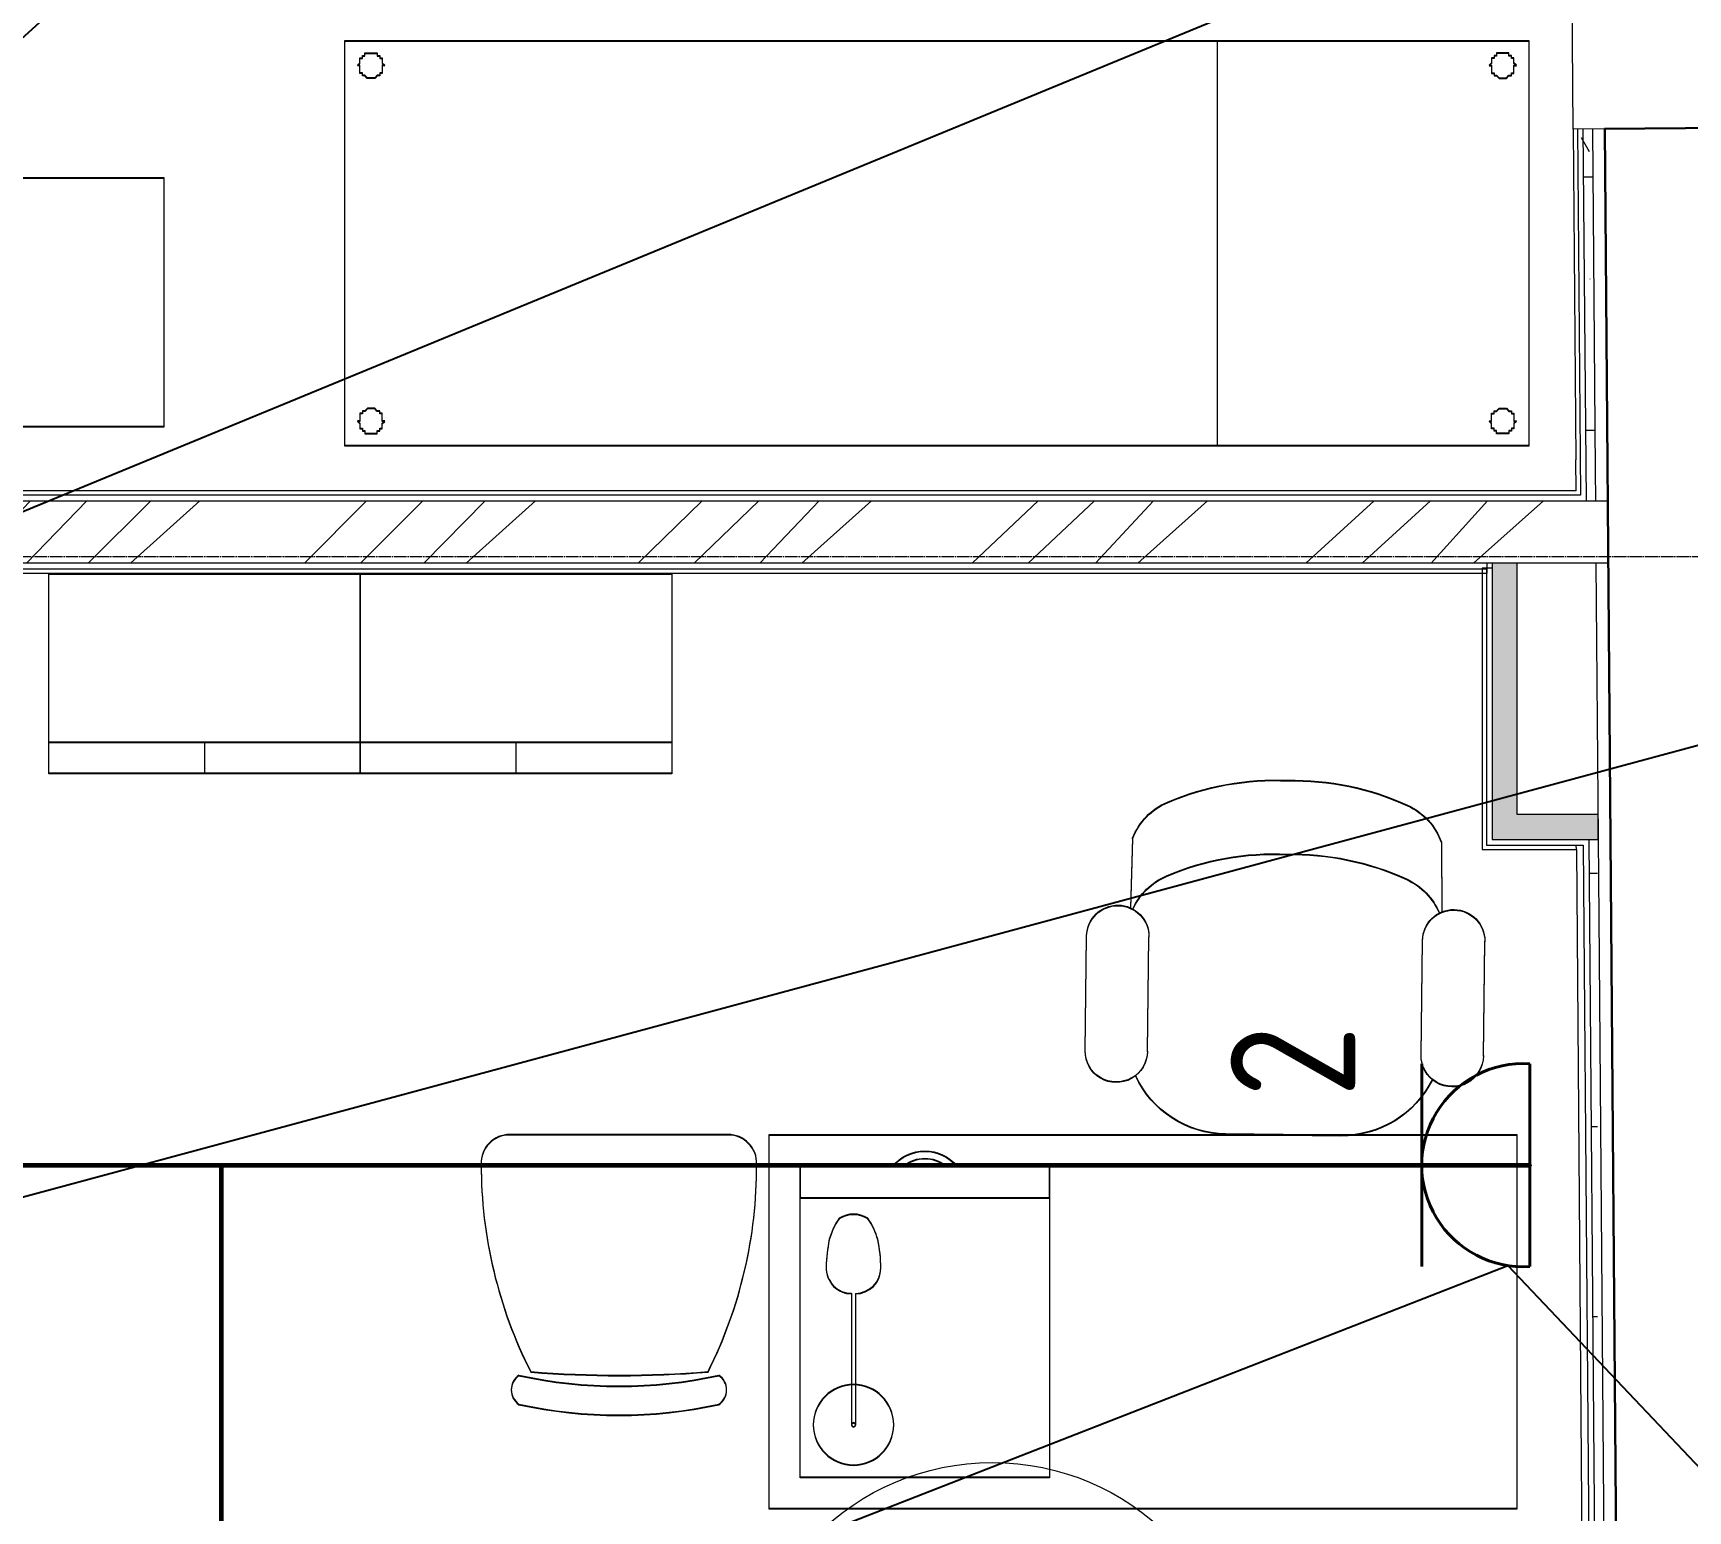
# Model space of a CAD drawing. Header units: millimetres. Extents: x -32 to 417638015, y -35 to 175284279.
# Drawn here: x 416317288 to 416319944, y 175243113 to 175245485 of the extents above; entities that cross this region are included whole.
import ezdxf
from ezdxf import colors
from ezdxf.entities.mleader import LeaderData, LeaderLine
from ezdxf.math import Vec2, Vec3

# ---------------------------------------------------------------- set-up
doc = ezdxf.new("R2010")
doc.units = ezdxf.units.MM
doc.linetypes.add('ADSK_Линия сетки', pattern=[25, 20, -2.5, 0, -2.5])
for name, color, linetype, lineweight in [('_ЭМ_гофра', 5, 'Continuous', 60), ('_ЭМ_ТХобщее_слой', 7, 'Continuous', 30), ('Оси', 253, 'Continuous', 9), ('Стены внутренние', 7, 'Continuous', 18), ('Стены несущие', 7, 'Continuous', 30), ('Стены отделка', 7, 'Continuous', 30), ('Стены штриховка', 7, 'Continuous', 9), ('ТХ', 5, 'Continuous', 0), ('ШТРИХОВКА', 252, 'Continuous', 15), ('ЭМ', 5, 'Continuous', 40), ('ЭОМ_Кабель Быт. розеток', 5, 'Continuous', 30)]:
    doc.layers.add(name, color=color, linetype=linetype, lineweight=lineweight)
doc.layers.add('_ЭМ_Надписи', color=7, linetype='Continuous')
doc.layers.add('ЭОМ_Лотки рабочие', color=5, linetype='Continuous')
doc.layers.add('Линии', color=7, linetype='Continuous', lineweight=9, true_color=0x00a600)
doc.styles.add('ЭОМ', font='isocpeur.ttf', dxfattribs={"width": 0.85, "height": 250})
pattern_1 = [(0, (557.2005734382547, 188.9018102923583), (406.4, 101.6), [33.528, -271.272, 33.528, -271.272, -1625.6]), (0, (557.2005734382547, 188.9018102923583), (406.4, 101.6), [-609.6, 33.528, -576.072, 33.528, -271.272, -711.2]), (0, (557.2005734382547, 188.9018102923583), (406.4, 101.6), [-1524, 33.528, -169.672, 33.528, -474.472]), (120, (709.6005734382488, 239.7018102923575), (-291.1881810244989, 301.1527240979959), [33.52799999999996, -271.2719999999997, 33.52799999999996, -271.2719999999997, -1625.599999999999]), (120, (709.6005734382488, 239.7018102923575), (-291.1881810244989, 301.1527240979959), [-609.5999999999995, 33.52799999999996, -576.0719999999994, 33.52799999999996, -271.2719999999997, -711.1999999999995]), (120, (709.6005734382488, 239.7018102923575), (-291.1881810244989, 301.1527240979959), [-1523.999999999999, 33.52799999999996, -169.6719999999999, 33.52799999999996, -474.4719999999997]), (240, (760.4005734382372, 442.9018102923583), (-115.2118189755009, -402.7527240979958), [33.528, -271.272, 33.528, -271.272, -1625.6]), (240, (760.4005734382372, 442.9018102923583), (-115.2118189755009, -402.7527240979958), [-609.6, 33.528, -576.072, 33.528, -271.272, -711.2]), (240, (760.4005734382372, 442.9018102923583), (-115.2118189755009, -402.7527240979958), [-1524, 33.528, -169.672, 33.528, -474.472])]

# ---------------------------------------------------------------- blocks, each defined once
blk = doc.blocks.new('LampDesk')
at = {"layer": 'ТХ', "color": 0, "lineweight": 9}
for p, q in [((210.512788111344, 3.143557694042102), (0, 3.165000000037253)), ((210.9896184981335, -3.186767681268975), (0.0009121678303927183, -3.165015662438236))]:
    blk.add_line(p, q, dxfattribs=at)
at = {"layer": 'ТХ', "color": 0}
blk.add_lwpolyline([(210.512788111344, 3.143557694042102, -0.404562624207348), (251.3203395605087, 43.95110914320685, -0.04998109499292683), (297.2194126334507, 38.88770700315945, -0.09300286589312384), (330.9937276307028, 23.06889329967089, -0.2935044480608265), (330.9937276307028, -23.06889329967089, -0.09300286589329197), (297.2194126334507, -38.88770700304303, -0.04490699560909564), (253.4100149353035, -44.04068783926778, -0.1979562232362904), (222.661958785262, -31.93862983991858, -0.2166036216576752), (210.9896184981335, -3.186767681268975, -0.7502368608307186)], format="xyb", dxfattribs=at)
for radius in [64.54224737700596, 3.164999999999999]:
    blk.add_circle((2.328306436538696e-10, 1.164153218269348e-10), radius, dxfattribs=at)
blk = doc.blocks.new('КОМП-КРЕСЛО11')
at = {"layer": 'ТХ', "color": 0, "linetype": 'Continuous'}
for p, q in [((-247.629967043933, 19.55581158419682), (-248.3301130958498, -92.28191493792384)), ((248.0209766522166, 25.08376293104812), (251.215270924089, -86.7105292409369)), ((323.5393621627154, -315.5642936516406), (321.4904819359199, -131.8561974307767)), ((-315.5320772642408, -322.6918011632179), (-317.5809574910363, -138.983704942354)), ((-215.5382960563711, -321.5765793230594), (-217.5871762831666, -137.8684831021965)), ((223.5455809548457, -316.6795154917982), (221.4967007280502, -132.9714192709343)), ((5.463308748425334, -450.0056426146582), (-87.02246958944124, -451.0371274076169)), ((5.463308748425334, -450.0056426146582), (97.94908706505704, -448.9741559178183))]:
    blk.add_line(p, q, dxfattribs=at)
for centre, radius, start, end in [((-10.45037954193321, -321.1522663474233), 439.6593252569998, 88.6942479276291, 114.5443857695231), ((18.4992153454732, -320.8293940638459), 439.6593252569998, 66.73359081542102, 92.58372865720811), ((151.9415275191477, -11.55918589210523), 102.829792591, 20.87593844436783, 66.97131265987846), ((-150.7571675825093, -14.93515779442714), 102.829792591, 114.3066639250056, 160.402038140515), ((-9.13006459933058, -439.5352451791969), 439.6593252569998, 88.6942479276291, 114.5443857695231), ((19.81953028807584, -439.2123728956192), 439.6593252569998, 66.73359081542102, 92.58372865720811), ((-149.4368526399066, -133.3181366261997), 102.829792591, 114.3066639248891, 157.5687552527193), ((153.2618424617521, -129.9421647238778), 102.829792591, 23.70922133211542, 66.97131265999478), ((-267.5840668871024, -138.4260940222748), 50, 0.6389882924559852, 180.6389882924559), ((271.4935913319859, -132.413808350856), 50, 0.6389882924559852, 180.6389882924559), ((273.5424715587815, -316.1219045717189), 50, 180.6389882924559, 0.6389882924559852), ((-265.5351866603069, -322.1341902431386), 50, 180.6389882924559, 0.6389882924559852), ((-88.82407192973731, -289.5006296883812), 161.546543963, 206.1790175699527, 270.6389882924566), ((96.14748472476093, -287.4376581985816), 161.546543963, 270.6389882924566, 335.0989590150344)]:
    blk.add_arc(centre, radius, start, end, dxfattribs=at)
blk = doc.blocks.new('Тумба мобильная')
at = {"layer": 'ТХ', "color": 0, "lineweight": 15, "ltscale": 15, "transparency": 33554687}
for p, q in [((500, 400), (0, 400)), ((0, 400), (0, 0)), ((448.1899195999722, 400), (448.1899195999722, 0)), ((0, 0), (500, 0))]:
    blk.add_line(p, q, dxfattribs=at)
at = {"layer": 'ТХ', "color": 0, "lineweight": 0, "transparency": 33554687}
blk.add_lwpolyline([(448.1899195999722, 400), (500, 400), (500, 0), (448.1899195999722, 0)], dxfattribs=at)
for centre, radius, start, end in [((458.1533567579463, 199.978816399991), 65.75898804201053, 308.8806524250666, 51.11934757493349), ((458.1533568965679, 199.978825074013), 53.80280554000423, 321.0575868089879, 38.94241319101214)]:
    blk.add_arc(centre, radius, start, end, dxfattribs=at)
blk = doc.blocks.new('ТХ 1 этаж.')
at = {"layer": 'ТХ', "color": 252, "ltscale": 15, "true_color": 0x939598, "transparency": 33554687}
for p, q in [((60447.02324084341, 12406.62244958745), (62347.02324084341, 12406.62244958745)), ((61847.02324084341, 12406.62244958745), (61847.02324084341, 11756.62244958745)), ((62347.02324084341, 12406.62244958745), (62347.02324084341, 11756.62244958745)), ((62347.02324084341, 11756.62244958745), (60447.02324084341, 11756.62244958745))]:
    blk.add_line(p, q, dxfattribs=at)
at = {"layer": 'ТХ', "color": 252, "true_color": 0x939598}
for p, q in [((60447.02324084341, 11756.62244958745), (60447.02324084341, 12406.62244958745)), ((59971.47182082658, 11281.0512546926), (60471.47182082658, 11281.0512546926)), ((60221.47182082658, 11281.0512546926), (60221.47182082658, 11231.0512546926)), ((60471.47182082658, 11281.0512546926), (60971.47182082658, 11281.0512546926)), ((60721.47182082658, 11281.0512546926), (60721.47182082658, 11231.0512546926))]:
    blk.add_line(p, q, dxfattribs=at)
at = {"layer": 'ТХ', "color": 252, "linetype": 'Continuous', "true_color": 0x939598}
blk.add_line((61061.73511571117, 10651.05086450058), (60711.57581846608, 10651.05164488463), dxfattribs=at)
at = {"layer": 'ТХ', "color": 252, "true_color": 0x939598, "transparency": 33554687}
for points in [[(60466.95019484343, 12366.7685415874), (60470.93558564325, 12370.75393238745), (60470.93558564325, 12374.7393231875), (60470.93558564325, 12378.72471398755), (60474.9209764433, 12378.72471398755), (60474.9209764433, 12382.71010478737), (60478.90636724335, 12382.71010478737), (60478.90636724335, 12386.69549558742), (60482.89175804341, 12386.69549558742), (60486.87714884346, 12386.69549558742), (60490.86253964328, 12386.69549558742), (60494.84793044333, 12386.69549558742), (60498.83332124338, 12386.69549558742), (60498.83332124338, 12382.71010478737), (60502.81871204343, 12382.71010478737), (60502.81871204343, 12378.72471398755), (60506.80410284325, 12378.72471398755), (60506.80410284325, 12374.7393231875), (60506.80410284325, 12370.75393238745), (60510.7894936433, 12366.7685415874), (60506.80410284325, 12366.7685415874), (60506.80410284325, 12362.78315078735), (60506.80410284325, 12358.7977599873), (60506.80410284325, 12354.81236918748), (60502.81871204343, 12354.81236918748), (60502.81871204343, 12350.82697838743), (60498.83332124338, 12350.82697838743), (60494.84793044333, 12346.84158758738), (60490.86253964328, 12346.84158758738), (60486.87714884346, 12346.84158758738), (60482.89175804341, 12346.84158758738), (60478.90636724335, 12350.82697838743), (60474.9209764433, 12350.82697838743), (60474.9209764433, 12354.81236918748), (60470.93558564325, 12354.81236918748), (60470.93558564325, 12358.7977599873), (60470.93558564325, 12362.78315078735), (60470.93558564325, 12366.7685415874)], [(62327.09628684339, 12366.7685415874), (62323.11089604333, 12370.75393238745), (62323.11089604333, 12374.7393231875), (62323.11089604333, 12378.72471398755), (62319.12550524328, 12378.72471398755), (62319.12550524328, 12382.71010478737), (62315.14011444346, 12382.71010478737), (62315.14011444346, 12386.69549558742), (62311.15472364341, 12386.69549558742), (62307.16933284336, 12386.69549558742), (62303.18394204331, 12386.69549558742), (62299.19855124326, 12386.69549558742), (62295.21316044344, 12386.69549558742), (62295.21316044344, 12382.71010478737), (62291.22776964339, 12382.71010478737), (62291.22776964339, 12378.72471398755), (62287.24237884334, 12378.72471398755), (62287.24237884334, 12374.7393231875), (62287.24237884334, 12370.75393238745), (62283.25698804329, 12366.7685415874), (62287.24237884334, 12366.7685415874), (62287.24237884334, 12362.78315078735), (62287.24237884334, 12358.7977599873), (62287.24237884334, 12354.81236918748), (62291.22776964339, 12354.81236918748), (62291.22776964339, 12350.82697838743), (62295.21316044344, 12350.82697838743), (62299.19855124326, 12346.84158758738), (62303.18394204331, 12346.84158758738), (62307.16933284336, 12346.84158758738), (62311.15472364341, 12346.84158758738), (62315.14011444346, 12350.82697838743), (62319.12550524328, 12350.82697838743), (62319.12550524328, 12354.81236918748), (62323.11089604333, 12354.81236918748), (62323.11089604333, 12358.7977599873), (62323.11089604333, 12362.78315078735), (62323.11089604333, 12366.7685415874)], [(60466.95019484343, 11796.4763575875), (60470.93558564325, 11792.49096678745), (60470.93558564325, 11788.50557598739), (60470.93558564325, 11784.52018518734), (60474.9209764433, 11784.52018518734), (60474.9209764433, 11780.53479438752), (60478.90636724335, 11780.53479438752), (60478.90636724335, 11776.54940358747), (60482.89175804341, 11776.54940358747), (60486.87714884346, 11776.54940358747), (60490.86253964328, 11776.54940358747), (60494.84793044333, 11776.54940358747), (60498.83332124338, 11776.54940358747), (60498.83332124338, 11780.53479438752), (60502.81871204343, 11780.53479438752), (60502.81871204343, 11784.52018518734), (60506.80410284325, 11784.52018518734), (60506.80410284325, 11788.50557598739), (60506.80410284325, 11792.49096678745), (60510.7894936433, 11796.4763575875), (60506.80410284325, 11796.4763575875), (60506.80410284325, 11800.46174838755), (60506.80410284325, 11804.4471391876), (60506.80410284325, 11808.43252998742), (60502.81871204343, 11808.43252998742), (60502.81871204343, 11812.41792078747), (60498.83332124338, 11812.41792078747), (60494.84793044333, 11816.40331158752), (60490.86253964328, 11816.40331158752), (60486.87714884346, 11816.40331158752), (60482.89175804341, 11816.40331158752), (60478.90636724335, 11812.41792078747), (60474.9209764433, 11812.41792078747), (60474.9209764433, 11808.43252998742), (60470.93558564325, 11808.43252998742), (60470.93558564325, 11804.4471391876), (60470.93558564325, 11800.46174838755), (60470.93558564325, 11796.4763575875)], [(62327.09628684339, 11796.4763575875), (62323.11089604333, 11792.49096678745), (62323.11089604333, 11788.50557598739), (62323.11089604333, 11784.52018518734), (62319.12550524328, 11784.52018518734), (62319.12550524328, 11780.53479438752), (62315.14011444346, 11780.53479438752), (62315.14011444346, 11776.54940358747), (62311.15472364341, 11776.54940358747), (62307.16933284336, 11776.54940358747), (62303.18394204354, 11776.54940358747), (62299.19855124349, 11776.54940358747), (62295.21316044344, 11776.54940358747), (62295.21316044344, 11780.53479438752), (62291.22776964339, 11780.53479438752), (62291.22776964339, 11784.52018518734), (62287.24237884334, 11784.52018518734), (62287.24237884334, 11788.50557598739), (62287.24237884334, 11792.49096678745), (62283.25698804329, 11796.4763575875), (62287.24237884334, 11796.4763575875), (62287.24237884334, 11800.46174838755), (62287.24237884334, 11804.4471391876), (62287.24237884334, 11808.43252998742), (62291.22776964339, 11808.43252998742), (62291.22776964339, 11812.41792078747), (62295.21316044344, 11812.41792078747), (62299.19855124349, 11816.40331158752), (62303.18394204354, 11816.40331158752), (62307.16933284336, 11816.40331158752), (62311.15472364341, 11816.40331158752), (62315.14011444346, 11812.41792078747), (62319.12550524328, 11812.41792078747), (62319.12550524328, 11808.43252998742), (62323.11089604333, 11808.43252998742), (62323.11089604333, 11804.4471391876), (62323.11089604333, 11800.46174838755), (62323.11089604333, 11796.4763575875)]]:
    blk.add_lwpolyline(points, close=True, dxfattribs=at)
at = {"layer": 'ТХ', "color": 252, "true_color": 0x939598}
for points in [[(59556.11793286153, 12186.9318031827), (60156.11793286153, 12186.9318031827), (60156.11793286153, 11786.9318031827), (59556.11793286153, 11786.9318031827)], [(60471.47182082658, 11231.0512546926), (59971.47182082658, 11231.0512546926), (59971.47182082658, 11551.0512546926), (60471.47182082658, 11551.0512546926)], [(60971.47182082658, 11231.0512546926), (60471.47182082658, 11231.0512546926), (60471.47182082658, 11551.0512546926), (60971.47182082658, 11551.0512546926)], [(61127.74534252734, 10651.0512546926), (62327.74534252734, 10651.0512546926), (62327.74534252734, 10051.0512546926), (61127.74534252734, 10051.0512546926)]]:
    blk.add_lwpolyline(points, close=True, dxfattribs=at)
at = {"layer": 'ТХ', "color": 252, "linetype": 'Continuous', "true_color": 0x939598}
for centre, radius, start, end in [((60710.98322720709, 10605.63995573286), 45.41580305043153, 89.25187231079876, 182.1866373025562), ((61062.32982804609, 10605.63894035359), 45.41608186922895, 357.8134723070786, 90.74787230906227), ((61402.07858109206, 10603.60701441829), 736.4778142132419, 179.9766476492822, 206.8788608777192), ((60372.56557685081, 10600.47173673258), 735.153044591715, 333.353054680266, 0.2676556631966872), ((60742.00732040813, 10241.71870013711), 28.12280751992466, 124.290072301696, 235.7096423127824), ((60886.65557065362, 10995.0348588886), 747.5137961953544, 257.6019923053718, 282.3977723137098), ((60886.65787025617, 12026.86906365387), 1761.918570076578, 265.3938223139809, 274.6546223109332), ((61031.30046313431, 10241.71805540274), 28.12327221800078, 304.2914723078245, 55.70827230409914), ((60886.65546708863, 10948.56505088799), 747.5137961953553, 257.6019923053718, 282.3977723137098)]:
    blk.add_arc(centre, radius, start, end, dxfattribs=at)
at = {"layer": 'ТХ', "color": 252, "true_color": 0x939598, "xscale": -1, "rotation": 359.8892513168964}
blk.add_blockref('КОМП-КРЕСЛО11', (61959.07846955792, 11101.04549646634), dxfattribs=at)
at = {"layer": 'ТХ', "color": 252, "lineweight": 15, "true_color": 0x939598, "xscale": -1, "rotation": 270.0000000000011}
blk.add_blockref('Тумба мобильная', (61177.74534252734, 10101.0512546926), dxfattribs=at)
at = {"layer": 'ТХ', "color": 252, "true_color": 0x939598, "transparency": 33554687, "xscale": -1, "rotation": 270.0009663633508}
blk.add_blockref('LampDesk', (61263.18660766914, 10185.62983709696), dxfattribs=at)
blk = doc.blocks.new('1 этаж')
at = {"layer": 'Стены внутренние', "lineweight": 9}
h = blk.add_hatch(dxfattribs=at)
h.set_pattern_fill('FP_12', color=8, style=0, pattern_type=2)
h.set_pattern_definition(pattern_1)
h.paths.add_polyline_path([(55596.838723105, 13273.33061539736), (55592.4175810845, 13819.97965468534), (55577.42615909522, 13818.85837562125), (55581.83823252941, 13273.33061539736), (55592.4256685357, 13273.33061539736)])
h.paths.add_polyline_path([(55562.53716142956, 15659.79816761567), (55577.53536268679, 15660.08122840784), (55570.91297460656, 16469.90181029216), (55555.98527347235, 16469.90181029216), (55562.5361802913, 15659.91947938373)])
at = {"layer": 'Стены внутренние'}
h = blk.add_hatch(dxfattribs=at)
h.set_pattern_fill('ANSI34', color=8, scale=20)
h.set_pattern_definition([(45, (-31496.66335460375, 188.9018102923583), (-269.4076836320746, 269.4076836320746), []), (45, (-31406.86075460375, 188.9018102923583), (-269.4076836320746, 269.4076836320746), []), (45, (-31317.05815460374, 188.9018102923583), (-269.4076836320746, 269.4076836320746), []), (45, (-31227.25535460375, 188.9018102923583), (-269.4076836320746, 269.4076836320746), [])])
h.paths.add_polyline_path([(50240.09352446906, 13223.33061539737), (49738.88809408728, 13223.33061539737), (49739.19269477355, 13123.33061539737), (50240.09352446906, 13123.33061539737)])
h.paths.add_polyline_path([(51270.09352446903, 13223.33061539737), (51270.09352446903, 13123.33061539737), (51490.09352446903, 13123.33061539737), (51490.09352446903, 12263.33061539736), (51590.09352446903, 12263.33061539736), (51590.09352446903, 13107.43061539735), (51590.09352446903, 13123.33061539737), (55618.05253456155, 13123.33061539731), (55617.24376299098, 13223.33061539737)])
for points in [[(55471.63813657252, 12719.91046535602), (55471.63813657252, 13123.33061539739), (55431.63813657252, 13123.33061539739), (55431.63813657252, 12719.91046535602)], [(55431.63813657252, 12679.910465356), (55601.63682839239, 12680.07221438011), (55601.31462794429, 12719.91046535602), (55431.63813657252, 12719.91046535602), (55431.63813657252, 12702.88685655142)]]:
    blk.add_hatch(color=8, dxfattribs=at).paths.add_polyline_path(points)
at = {"layer": 'Стены внутренние', "lineweight": 9}
h = blk.add_hatch(dxfattribs=at)
h.set_pattern_fill('FP_12', color=8, style=0, pattern_type=2)
h.set_pattern_definition(pattern_1)
h.paths.add_polyline_path([(55597.8301227965, 11296.0244328899), (55612.82832405687, 11296.30749368151), (55601.63813657252, 12679.910465356), (55586.63764599687, 12679.910465356), (55597.82914166144, 11296.14574465739)])
at = {"layer": 'Линии', "color": 8}
blk.add_circle((54629.54019030882, 11280.10525910405), 400, dxfattribs=at)
at = {"layer": 'Оси', "color": 8, "linetype": 'ADSK_Линия сетки'}
blk.add_line((-9557.527964694405, 13133.90181029196), (56672.20057343819, 13133.90181029175), dxfattribs=at)
at = {"layer": 'Стены внутренние', "color": 8}
blk.add_line((55561.51859163705, 13819.72975244309), (55546.63768141944, 15659.66957714147), dxfattribs=at)
at = {"layer": 'Стены несущие', "color": 8}
for p, q in [((55941.68675636608, 13822.80444447972), (55611.69754867459, 13820.135585582)), ((55611.69754867459, 13820.135585582), (55611.70563612581, 13819.13561828596)), ((55611.70563612581, 13819.13561828596), (55612.42501445589, 13819.14143641336)), ((55612.42501445589, 13819.14143641336), (55612.42501445627, 13819.14143641336)), ((55621.6374824931, 12680.07221438009), (55612.42501445627, 13819.14143641336)), ((55621.6374824931, 12680.07221438009), (55620.91810416261, 12680.06639625268)), ((55632.82897815757, 11296.30749368149), (55621.63748249307, 12680.07221438009))]:
    blk.add_line(p, q, dxfattribs=at)
at = {"layer": 'Стены отделка', "color": 8, "lineweight": 9}
for p, q in [((55611.69754867459, 13820.135585582), (55561.51859163705, 13819.72975244307)), ((55561.51859163705, 13819.72975244307), (55565.8091178395, 13289.23061539733)), ((55592.41758108442, 13819.97965468533), (55592.42566853564, 13818.97968738929)), ((55612.42501445627, 13819.14143641336), (55612.41692700508, 13820.14140370941)), ((55596.83872310494, 13273.33061539737), (55597.24310889022, 13223.33061539737)), ((55566.21350362484, 13239.23061539733), (51255.09352446906, 13239.23061539733)), ((55618.05253456155, 13123.33061539731), (51590.09352446903, 13123.33061539737)), ((55423.68813657248, 13107.43061539735), (55423.68813657248, 13123.33061539737)), ((55431.63813657247, 13123.33061539737), (55431.63813657247, 12679.91046535594)), ((55471.63813657247, 12719.91046535601), (55471.63813657247, 13123.33061539737)), ((55598.05188046079, 13123.33061539731), (55602.64775901401, 12555.076398692)), ((51590.09352446903, 13107.43061539735), (55423.68813657248, 13107.43061539735)), ((55431.63813657247, 13115.38061539732), (55415.73813657247, 13115.38061539732)), ((55415.73813657247, 13115.38061539732), (55415.73813657247, 12664.01046535599)), ((55601.63813657247, 12719.91046535601), (55471.63813657247, 12719.91046535601)), ((55601.63813657247, 12679.91046535594), (55601.63813657247, 12719.91046535601)), ((55431.63813657247, 12679.91046535594), (55601.63813657247, 12679.91046535594)), ((55415.73813657247, 12664.01046535599), (55566.76558657581, 12664.01046535599)), ((55566.76558657581, 12664.01046535599), (55577.83077687578, 11295.86268386518))]:
    blk.add_line(p, q, dxfattribs=at)
at = {"layer": 'Стены штриховка', "color": 8}
for p, q in [((55568.41836597968, 13819.7855558564), (55573.16953452799, 13232.33061539739)), ((55577.41807164397, 13819.85834291724), (55582.24261831463, 13223.33061539737)), ((55592.42566853564, 13818.97968738929), (55596.83872310494, 13273.33061539737)), ((55566.21350362484, 13239.23061539733), (55565.80911783956, 13289.23061539733)), ((55573.16953452799, 13232.33061539739), (51270.09352446903, 13232.33061539739)), ((51270.09352446903, 13223.33061539737), (55617.24376299098, 13223.33061539737)), ((51590.09352446903, 13114.33061539736), (55423.68813657254, 13114.33061539736)), ((55422.63813657247, 13115.38061539732), (55422.63813657247, 12670.910465356)), ((55422.63813657247, 12670.910465356), (55577.71014109286, 12670.910465356)), ((55566.76558657581, 12664.01046535599), (55566.7097813375, 12670.910465356)), ((55577.71014109289, 12670.910465356), (55588.83041713212, 11295.95164582842)), ((55586.63764599685, 12679.91046535602), (55597.83012279647, 11296.02443288932)), ((55602.64775901401, 12555.076398692), (55612.82963223694, 11296.14574465742))]:
    blk.add_line(p, q, dxfattribs=at)
at = {"layer": 'ЭОМ_Лотки рабочие'}
blk.add_blockref('ТХ 1 этаж.', (-6856.491728035588, 1554.379405807718), dxfattribs=at)
blk = doc.blocks.new('_ЭМ_ТХ2_1этаж')
at = {"layer": 'ТХ', "color": 252, "ltscale": 15, "true_color": 0x939598, "transparency": 33554687}
for p, q in [((171594.9141203667, -56786.88881937377), (173494.9141203667, -56786.88881937377)), ((172994.9141203667, -56786.88881937377), (172994.9141203667, -57436.88881937377)), ((173494.9141203667, -56786.88881937377), (173494.9141203667, -57436.88881937377)), ((173494.9141203667, -57436.88881937377), (171594.9141203667, -57436.88881937377))]:
    blk.add_line(p, q, dxfattribs=at)
at = {"layer": 'ТХ', "color": 252, "true_color": 0x939598}
for p, q in [((171594.9141203667, -57436.88881937377), (171594.9141203667, -56786.88881937377)), ((171119.3627003498, -57912.46001426858), (171619.3627003498, -57912.46001426858)), ((171369.3627003498, -57912.46001426858), (171369.3627003498, -57962.46001426858)), ((171619.3627003498, -57912.46001426858), (172119.3627003498, -57912.46001426858)), ((171869.3627003498, -57912.46001426858), (171869.3627003498, -57962.46001426858))]:
    blk.add_line(p, q, dxfattribs=at)
at = {"layer": 'ТХ', "color": 252, "linetype": 'Continuous', "true_color": 0x939598}
blk.add_line((172209.6259952344, -58542.46040446059), (171859.4666979893, -58542.45962407654), dxfattribs=at)
at = {"layer": 'ТХ', "color": 252, "true_color": 0x939598, "transparency": 33554687}
for points in [[(171614.8410743667, -56826.74272737381), (171618.8264651665, -56822.75733657376), (171618.8264651665, -56818.77194577371), (171618.8264651665, -56814.78655497366), (171622.8118559665, -56814.78655497366), (171622.8118559665, -56810.80116417384), (171626.7972467666, -56810.80116417384), (171626.7972467666, -56806.81577337379), (171630.7826375666, -56806.81577337379), (171634.7680283667, -56806.81577337379), (171638.7534191665, -56806.81577337379), (171642.7388099666, -56806.81577337379), (171646.7242007666, -56806.81577337379), (171646.7242007666, -56810.80116417384), (171650.7095915667, -56810.80116417384), (171650.7095915667, -56814.78655497366), (171654.6949823665, -56814.78655497366), (171654.6949823665, -56818.77194577371), (171654.6949823665, -56822.75733657376), (171658.6803731665, -56826.74272737381), (171654.6949823665, -56826.74272737381), (171654.6949823665, -56830.72811817387), (171654.6949823665, -56834.71350897392), (171654.6949823665, -56838.69889977374), (171650.7095915667, -56838.69889977374), (171650.7095915667, -56842.68429057379), (171646.7242007666, -56842.68429057379), (171642.7388099666, -56846.66968137384), (171638.7534191665, -56846.66968137384), (171634.7680283667, -56846.66968137384), (171630.7826375666, -56846.66968137384), (171626.7972467666, -56842.68429057379), (171622.8118559665, -56842.68429057379), (171622.8118559665, -56838.69889977374), (171618.8264651665, -56838.69889977374), (171618.8264651665, -56834.71350897392), (171618.8264651665, -56830.72811817387), (171618.8264651665, -56826.74272737381)], [(173474.9871663666, -56826.74272737381), (173471.0017755666, -56822.75733657376), (173471.0017755666, -56818.77194577371), (173471.0017755666, -56814.78655497366), (173467.0163847665, -56814.78655497366), (173467.0163847665, -56810.80116417384), (173463.0309939667, -56810.80116417384), (173463.0309939667, -56806.81577337379), (173459.0456031667, -56806.81577337379), (173455.0602123666, -56806.81577337379), (173451.0748215666, -56806.81577337379), (173447.0894307665, -56806.81577337379), (173443.1040399667, -56806.81577337379), (173443.1040399667, -56810.80116417384), (173439.1186491666, -56810.80116417384), (173439.1186491666, -56814.78655497366), (173435.1332583666, -56814.78655497366), (173435.1332583666, -56818.77194577371), (173435.1332583666, -56822.75733657376), (173431.1478675665, -56826.74272737381), (173435.1332583666, -56826.74272737381), (173435.1332583666, -56830.72811817387), (173435.1332583666, -56834.71350897392), (173435.1332583666, -56838.69889977374), (173439.1186491666, -56838.69889977374), (173439.1186491666, -56842.68429057379), (173443.1040399667, -56842.68429057379), (173447.0894307665, -56846.66968137384), (173451.0748215666, -56846.66968137384), (173455.0602123666, -56846.66968137384), (173459.0456031667, -56846.66968137384), (173463.0309939667, -56842.68429057379), (173467.0163847665, -56842.68429057379), (173467.0163847665, -56838.69889977374), (173471.0017755666, -56838.69889977374), (173471.0017755666, -56834.71350897392), (173471.0017755666, -56830.72811817387), (173471.0017755666, -56826.74272737381)], [(171614.8410743667, -57397.03491137372), (171618.8264651665, -57401.02030217377), (171618.8264651665, -57405.00569297382), (171618.8264651665, -57408.99108377387), (171622.8118559665, -57408.99108377387), (171622.8118559665, -57412.97647457369), (171626.7972467666, -57412.97647457369), (171626.7972467666, -57416.96186537374), (171630.7826375666, -57416.96186537374), (171634.7680283667, -57416.96186537374), (171638.7534191665, -57416.96186537374), (171642.7388099666, -57416.96186537374), (171646.7242007666, -57416.96186537374), (171646.7242007666, -57412.97647457369), (171650.7095915667, -57412.97647457369), (171650.7095915667, -57408.99108377387), (171654.6949823665, -57408.99108377387), (171654.6949823665, -57405.00569297382), (171654.6949823665, -57401.02030217377), (171658.6803731665, -57397.03491137372), (171654.6949823665, -57397.03491137372), (171654.6949823665, -57393.04952057367), (171654.6949823665, -57389.06412977361), (171654.6949823665, -57385.0787389738), (171650.7095915667, -57385.0787389738), (171650.7095915667, -57381.09334817374), (171646.7242007666, -57381.09334817374), (171642.7388099666, -57377.10795737369), (171638.7534191665, -57377.10795737369), (171634.7680283667, -57377.10795737369), (171630.7826375666, -57377.10795737369), (171626.7972467666, -57381.09334817374), (171622.8118559665, -57381.09334817374), (171622.8118559665, -57385.0787389738), (171618.8264651665, -57385.0787389738), (171618.8264651665, -57389.06412977361), (171618.8264651665, -57393.04952057367), (171618.8264651665, -57397.03491137372)], [(173474.9871663666, -57397.03491137372), (173471.0017755666, -57401.02030217377), (173471.0017755666, -57405.00569297382), (173471.0017755666, -57408.99108377387), (173467.0163847665, -57408.99108377387), (173467.0163847665, -57412.97647457369), (173463.0309939667, -57412.97647457369), (173463.0309939667, -57416.96186537374), (173459.0456031667, -57416.96186537374), (173455.0602123666, -57416.96186537374), (173451.0748215668, -57416.96186537374), (173447.0894307667, -57416.96186537374), (173443.1040399667, -57416.96186537374), (173443.1040399667, -57412.97647457369), (173439.1186491666, -57412.97647457369), (173439.1186491666, -57408.99108377387), (173435.1332583666, -57408.99108377387), (173435.1332583666, -57405.00569297382), (173435.1332583666, -57401.02030217377), (173431.1478675665, -57397.03491137372), (173435.1332583666, -57397.03491137372), (173435.1332583666, -57393.04952057367), (173435.1332583666, -57389.06412977361), (173435.1332583666, -57385.0787389738), (173439.1186491666, -57385.0787389738), (173439.1186491666, -57381.09334817374), (173443.1040399667, -57381.09334817374), (173447.0894307667, -57377.10795737369), (173451.0748215668, -57377.10795737369), (173455.0602123666, -57377.10795737369), (173459.0456031667, -57377.10795737369), (173463.0309939667, -57381.09334817374), (173467.0163847665, -57381.09334817374), (173467.0163847665, -57385.0787389738), (173471.0017755666, -57385.0787389738), (173471.0017755666, -57389.06412977361), (173471.0017755666, -57393.04952057367), (173471.0017755666, -57397.03491137372)]]:
    blk.add_lwpolyline(points, close=True, dxfattribs=at)
at = {"layer": 'ТХ', "color": 252, "true_color": 0x939598}
for points in [[(170704.0088123848, -57006.57946577852), (171304.0088123848, -57006.57946577852), (171304.0088123848, -57406.57946577852), (170704.0088123848, -57406.57946577852)], [(171619.3627003498, -57962.46001426858), (171119.3627003498, -57962.46001426858), (171119.3627003498, -57642.46001426858), (171619.3627003498, -57642.46001426858)], [(172119.3627003498, -57962.46001426858), (171619.3627003498, -57962.46001426858), (171619.3627003498, -57642.46001426858), (172119.3627003498, -57642.46001426858)], [(172275.6362220506, -58542.46001426861), (173475.6362220506, -58542.46001426861), (173475.6362220506, -59142.46001426861), (172275.6362220506, -59142.46001426861)]]:
    blk.add_lwpolyline(points, close=True, dxfattribs=at)
at = {"layer": 'ТХ', "color": 252, "linetype": 'Continuous', "true_color": 0x939598}
for centre, radius, start, end in [((171858.8741067303, -58587.87131322834), 45.41580305043153, 89.25187231080966, 182.1866373025562), ((172210.2207075693, -58587.87232860761), 45.41608186922895, 357.8134723070786, 90.74787230906227), ((172549.9694606153, -58589.90425454292), 736.4778142132419, 179.9766476484484, 206.8788608769755), ((171520.4564563741, -58593.03953222858), 735.153044591715, 333.3530546798921, 0.2676556623668278), ((171889.8981999314, -58951.7925688241), 28.12280751992466, 124.2900723028546, 235.7096423144107), ((172034.5464501769, -58198.47641007261), 747.5137961953544, 257.6019923050138, 282.3977723140678), ((172034.5487497794, -57166.64220530734), 1761.918570076578, 265.3938223140479, 274.6546223108655), ((172179.1913426575, -58951.79321355846), 28.12327221800078, 304.2914723094528, 55.70827230456889), ((172034.5463466119, -58244.94621807322), 747.5137961953553, 257.6019923050138, 282.3977723140678)]:
    blk.add_arc(centre, radius, start, end, dxfattribs=at)
at = {"layer": 'ТХ', "color": 252, "true_color": 0x939598, "xscale": -1, "rotation": 359.8892513168964}
blk.add_blockref('КОМП-КРЕСЛО11', (173106.9693490812, -58092.46577249485), dxfattribs=at)
at = {"layer": 'ТХ', "color": 252, "lineweight": 15, "true_color": 0x939598, "xscale": -1, "rotation": 270.0000000000011}
blk.add_blockref('Тумба мобильная', (172325.6362220506, -59092.46001426861), dxfattribs=at)
at = {"layer": 'ТХ', "color": 252, "true_color": 0x939598, "transparency": 33554687, "xscale": -1, "rotation": 270.0009663633508}
blk.add_blockref('LampDesk', (172411.0774871924, -59007.88143186423), dxfattribs=at)
blk = doc.blocks.new('2м розетка IP20')
at = {"layer": 'ЭМ', "color": 5}
for p, q in [((-494124.5288989447, -357092.425935962), (-494124.5288989448, -356766.4727110532)), ((-494287.2610558264, -356918.8899185207), (-493961.7967420437, -356918.8899185208)), ((-494287.2610558359, -357092.4259359619), (-493961.7967420536, -357092.425935962))]:
    blk.add_line(p, q, dxfattribs=at)
blk.add_arc((-494124.5288989448, -357081.9583842801), 163.0684657580474, 356.3195877733476, 183.6804122266523, dxfattribs=at)
at = {"layer": 'ЭОМ_Кабель Быт. розеток', "color": 7, "insert": (-494016.0561024608, -356612.1914261652), "char_height": 200, "attachment_point": 1, "style": 'ЭОМ'}
blk.add_mtext_dynamic_manual_height_columns('2', width=91.25622940808535, gutter_width=1250, heights=[0], dxfattribs=at)

msp = doc.modelspace()

# ---------------------------------------------------------------- linework, layer by layer
at = {"layer": '_ЭМ_гофра', "linetype": 'ByBlock'}
for points in [[(416315858.9442343, 175243667.8925213), (416319690.2658006, 175243667.8925213), (416319690.2658006, 175243667.8925213)], [(416317590.3016638, 175242026.0998758), (416317590.3016638, 175243667.8925213)]]:
    msp.add_lwpolyline(points, dxfattribs=at)

# ---------------------------------------------------------------- block references
at = {"layer": '_ЭМ_ТХобщее_слой', "lineweight": 50}
msp.add_blockref('_ЭМ_ТХ2_1этаж', (416146193.7251987, 175302259.5538031), dxfattribs=at)
at = {"layer": 'ШТРИХОВКА'}
msp.add_blockref('1 этаж', (416264198.1010904, 175231510.6631508), dxfattribs=at)
at = {"layer": 'ЭОМ_Кабель Быт. розеток', "rotation": 90}
msp.add_blockref('2м розетка IP20', (415962597.8398647, 175737792.4214202), dxfattribs=at)

# ---------------------------------------------------------------- leaders
at = {"layer": '_ЭМ_Надписи', "color": 7, "ltscale": 5}
ml = msp.add_multileader_mtext('Standard', dxfattribs=at)
ml.set_content('{\\fGOST Common|b0|i0|c204|p34;\\W0.9;\\C256;1ЩРС-2\\fISOCPEUR|b0|i0|c204|p34;\\W0.85; Гр.20\\P\\fGOST Common|b0|i0|c204|p34;\\W0.9;Облучатель \\fGOST Common|b0|i0|c0|p34;h=\\fGOST Common|b0|i0|c204|p34;2\\fGOST Common|b0|i0|c0|p34;.\\fGOST Common|b0|i0|c204|p34;2м}', color=1, style='ЭОМ')
ml.set_leader_properties()
ml.build(insert=Vec2(0, 0))
ml.multileader.update_dxf_attribs({"text_left_attachment_type": 6, "text_right_attachment_type": 6, "dogleg_length": 0, "arrow_head_size": 200})
ctx = ml.context
ctx.base_point, ctx.char_height, ctx.arrow_head_size, ctx.landing_gap_size, ctx.plane_origin = Vec3(416322355.9013094, 175251298.2880726, -64.26463315267222), 250, 200, 0, Vec3(416295104.7321406, 175259450.4836791, -64.26463315267222)
ctx.left_attachment, ctx.right_attachment = 6, 6
notes = []
notes.append((ctx, [(0, (1, 1, 0), (416322355.9013094, 175251298.2880726, -64.26463315267222), (1, 0), 0, [(0, [(416315009.068075, 175244922.2415978, -64.26463315267222)], 0, [])])]))
ctx.mtext.insert, ctx.mtext.width, ctx.mtext.defined_height, ctx.mtext.flow_direction = Vec3(416322355.9013094, 175251598.2880726, -64.26463315267222), 2073.809115969734, 545.6159617257083, 5
ml = msp.add_multileader_mtext('Standard', dxfattribs=at)
ml.set_content('{\\fGOST Common|b0|i0|c204|p34;\\W0.9;\\C256;1ЩРС-2\\fISOCPEUR|b0|i0|c204|p34;\\W0.85; Гр.16\\P\\pxql;Резерв\\P\\fGOST Common|b0|i0|c0|p34;\\W0.9;h=\\fGOST Common|b0|i0|c204|p34;0\\fGOST Common|b0|i0|c0|p34;.\\fGOST Common|b0|i0|c204|p34;3м}', color=1, style='ЭОМ')
ml.set_leader_properties()
ml.build(insert=Vec2(0, 0))
ml.multileader.update_dxf_attribs({"text_left_attachment_type": 6, "text_right_attachment_type": 6, "dogleg_length": 0, "arrow_head_size": 200})
ctx = ml.context
ctx.base_point, ctx.char_height, ctx.arrow_head_size, ctx.landing_gap_size, ctx.plane_origin = Vec3(416319280.4609876, 175250688.0885327), 250, 200, 0, Vec3(416294295.5545723, 175261649.6806001)
ctx.left_attachment, ctx.right_attachment = 6, 6
notes.append((ctx, [(0, (1, 1, 0), (416319280.4609876, 175250688.0885327), (1, 0), 0, [(1, [(416318341.5235855, 175247928.5448454), (416316676.6860567, 175244972.4298062)], 0, [])])]))
ctx.mtext.insert, ctx.mtext.width, ctx.mtext.defined_height, ctx.mtext.flow_direction = Vec3(416319280.4609876, 175250988.0885327), 2543.182941424658, 233.1039977426419, 5
ml = msp.add_multileader_mtext('Standard', dxfattribs=at)
ml.set_content('{\\fGOST Common|b0|i0|c204|p34;\\W0.9;\\C256;1ЩРС-2\\fISOCPEUR|b0|i0|c204|p34;\\W0.85; Гр.19\\P\\pxql;Водонагреватель\\P\\fGOST Common|b0|i0|c0|p34;\\W0.9;h=\\fGOST Common|b0|i0|c204|p34;1\\fGOST Common|b0|i0|c0|p34;.\\fGOST Common|b0|i0|c204|p34;9м}', color=1, style='ЭОМ')
ml.set_leader_properties()
ml.build(insert=Vec2(0, 0))
ml.multileader.update_dxf_attribs({"text_left_attachment_type": 6, "text_right_attachment_type": 6, "dogleg_length": 0, "arrow_head_size": 200})
ctx = ml.context
ctx.base_point, ctx.char_height, ctx.arrow_head_size, ctx.landing_gap_size, ctx.plane_origin = Vec3(416322136.3730077, 175249897.498329, -64.26463315267222), 250, 200, 0, Vec3(416296161.6049881, 175261439.283374, -64.26463315267222)
ctx.left_attachment, ctx.right_attachment = 6, 6
notes.append((ctx, [(0, (1, 1, 0), (416322136.3730077, 175249897.498329, -64.26463315267222), (1, 0), 0, [(0, [(416316486.4459458, 175244764.3069261, -64.26463315267222)], 0, [])])]))
ctx.mtext.insert, ctx.mtext.width, ctx.mtext.defined_height, ctx.mtext.flow_direction = Vec3(416322136.3730077, 175250197.498329, -64.26463315267222), 2543.182941424658, 233.1039977426419, 5
ml = msp.add_multileader_mtext('Standard', dxfattribs=at)
ml.set_content('{\\fGOST Common|b0|i0|c204|p34;\\W0.9;\\C256;1ЩРС-2\\fISOCPEUR|b0|i0|c204|p34;\\W0.85; Гр.15\\PХолодильник\\P\\fGOST Common|b0|i0|c0|p34;\\W0.9;h=\\fGOST Common|b0|i0|c204|p34;0\\fGOST Common|b0|i0|c0|p34;.\\fGOST Common|b0|i0|c204|p34;3м}', color=1, style='ЭОМ')
ml.set_leader_properties()
ml.build(insert=Vec2(0, 0))
ml.multileader.update_dxf_attribs({"text_left_attachment_type": 6, "text_right_attachment_type": 6, "dogleg_length": 0, "arrow_head_size": 200})
ctx = ml.context
ctx.base_point, ctx.char_height, ctx.arrow_head_size, ctx.landing_gap_size, ctx.plane_origin = Vec3(416322233.8489169, 175246761.9936701, -64.26463315267222), 250, 200, 0, Vec3(416301701.5471373, 175257027.3743072, -64.26463315267222)
ctx.left_attachment, ctx.right_attachment = 6, 6
notes.append((ctx, [(0, (1, 1, 0), (416322233.8489169, 175246761.9936701, -64.26463315267222), (1, 0), 0, [(0, [(416317005.8848553, 175244607.4112809, -64.26463315267222)], 0, [])])]))
ctx.mtext.insert, ctx.mtext.width, ctx.mtext.defined_height, ctx.mtext.flow_direction = Vec3(416322233.8489169, 175247061.9936701, -64.26463315267222), 2073.809115969734, 545.6159617257083, 5
ml = msp.add_multileader_mtext('Standard', dxfattribs=at)
ml.set_content('{\\fGOST Common|b0|i0|c204|p34;\\W0.9;\\C256;1ЩРС-2\\fISOCPEUR|b0|i0|c204|p34;\\W0.85; Гр.20\\P\\fGOST Common|b0|i0|c204|p34;\\W0.9;Облучатель \\fGOST Common|b0|i0|c0|p34;h=\\fGOST Common|b0|i0|c204|p34;2\\fGOST Common|b0|i0|c0|p34;.\\fGOST Common|b0|i0|c204|p34;2м}', color=1, style='ЭОМ')
ml.set_leader_properties()
ml.build(insert=Vec2(0, 0))
ml.multileader.update_dxf_attribs({"text_left_attachment_type": 6, "text_right_attachment_type": 6, "dogleg_length": 0, "arrow_head_size": 200})
ctx = ml.context
ctx.base_point, ctx.char_height, ctx.arrow_head_size, ctx.landing_gap_size, ctx.plane_origin = Vec3(416322612.7301029, 175245057.0979999, -64.26463315267222), 250, 200, 0, Vec3(416297436.4809933, 175252381.8357929, -64.26463315267222)
ctx.left_attachment, ctx.right_attachment = 6, 6
notes.append((ctx, [(0, (1, 1, 0), (416322612.7301029, 175245057.0979999, -64.26463315267222), (1, 0), 0, [(0, [(416315925.7009196, 175243254.3369251, -64.26463315267222)], 0, [])])]))
ctx.mtext.insert, ctx.mtext.width, ctx.mtext.defined_height, ctx.mtext.flow_direction = Vec3(416322612.7301029, 175245357.0979999, -64.26463315267222), 2073.809115969734, 545.6159617257083, 5
ml = msp.add_multileader_mtext('Standard', dxfattribs=at)
ml.set_content('{\\fGOST Common|b0|i0|c204|p34;\\W0.9;\\C256;1ЩРС-2\\fISOCPEUR|b0|i0|c204|p34;\\W0.85; Гр.14\\P\\pxql;Ноутбук, резерв\\P\\fGOST Common|b0|i0|c0|p34;\\W0.9;h=\\fGOST Common|b0|i0|c204|p34;0,3м}', color=1, style='ЭОМ')
ml.set_leader_properties()
ml.build(insert=Vec2(0, 0))
ml.multileader.update_dxf_attribs({"text_left_attachment_type": 6, "text_right_attachment_type": 6, "dogleg_length": 0, "arrow_head_size": 200})
ctx = ml.context
ctx.base_point, ctx.char_height, ctx.arrow_head_size, ctx.landing_gap_size, ctx.plane_origin = Vec3(416321972.0809761, 175241062.9169637, -64.26463315267222), 250, 200, 0, Vec3(416293340.9230224, 175255795.5342176, -64.26463315267222)
ctx.left_attachment, ctx.right_attachment = 6, 6
notes.append((ctx, [(0, (1, 1, 0), (416321972.0809761, 175241062.9169637, -64.26463315267222), (1, 0), 0, [(1, [(416317566.8611541, 175242024.0800787, -64.26463315267222), (416317220.8569856, 175242557.3442973, -64.26463315267222), (416319654.7412742, 175243506.760673, -64.26463315267222)], 0, [])])]))
ctx.mtext.insert, ctx.mtext.width, ctx.mtext.defined_height, ctx.mtext.flow_direction = Vec3(416321972.0809761, 175241362.9169637, -64.26463315267222), 3041.430940955104, 545.6159617257083, 5
for ctx, leaders in notes:
    for number, flags, end, landing, length, lines in leaders:
        leader = LeaderData()
        leader.index, (leader.has_last_leader_line, leader.has_dogleg_vector, leader.attachment_direction) = number, flags
        leader.last_leader_point, leader.dogleg_vector, leader.dogleg_length = Vec3(end), Vec3(landing), length
        for number, points, colour, breaks in lines:
            line = LeaderLine()
            line.index, line.vertices, line.color, line.breaks = number, Vec3.list(points), colors.encode_raw_color(colour), breaks
            leader.lines.append(line)
        ctx.leaders.append(leader)

doc.saveas('drawing.dxf')
